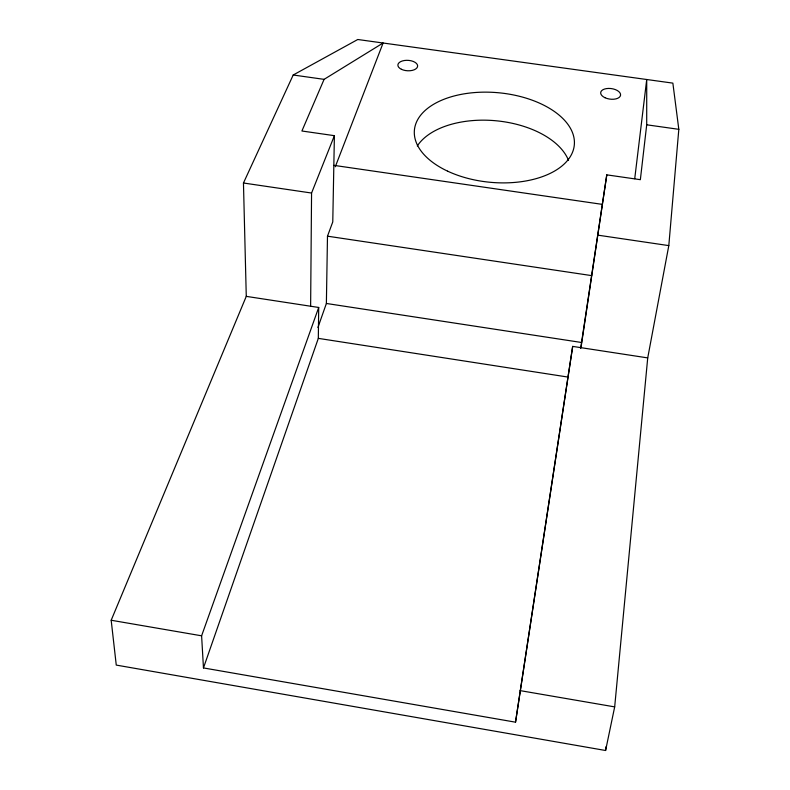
<?xml version="1.0" encoding="UTF-8"?>
<svg xmlns="http://www.w3.org/2000/svg" width="790" height="790" viewBox="0 0 790 790"><rect width="100%" height="100%" fill="white"/><g stroke="black" fill="none" stroke-linecap="round" stroke-linejoin="round"><path stroke-width="1.19" d="M580.66 348.469L606.789 174.857L640.354 179.686L646.704 124.8L646.724 79.504L634.726 178.708M310.628 306.234L311.566 193.036L334.397 135.673L301.908 131.002L324.088 79.356L383.101 43.006L335.286 166.759M647.721 357.9L572.681 346.395L515.524 722.188L203.465 667.935L318.321 338.367L318.706 307.468L246.273 296.369L111.183 620.249L116.258 665.091L605.594 750.5L614.679 706.892L647.721 357.9L668.804 245.611L678.817 129.323L672.863 83.128L357.771 39.5L293.199 75.001L243.458 183.004L246.273 296.369M317.926 327.504L326.379 303.469L327.485 236.18L332.768 221.921L334.397 135.673M605.594 750.5L605.95 746.817M580.986 347.669L606.789 174.857M515.524 722.188L572.681 346.395M203.465 667.935L201.608 635.812L318.706 307.468M293.199 75.001L324.088 79.356M646.704 124.8L678.817 129.323M333.913 165.357L602.237 204.363M243.458 183.004L311.566 193.036M598 235.173L668.804 245.611M327.485 236.18L591.641 275.611M326.379 303.469L581.539 342.485M318.321 338.367L568.168 377.097M111.183 620.249L201.608 635.812M520.126 690.618L614.679 706.892M417.318 145.962A79.217 45.474 5.3 0 1 496.16 120.781A79.217 45.474 5.3 0 1 568.533 160.419M447.644 171.173A80.303 44.961 5.3 0 0 574.024 147.078A80.303 44.961 5.3 0 0 461.38 94.336A80.303 44.961 5.3 0 0 447.644 171.173M605.012 97.733A10.023 5.313 7.6 0 0 620.565 95.215A10.023 5.313 7.6 0 0 606.325 88.618A10.023 5.313 7.6 0 0 605.012 97.733M401.389 69.283A9.885 5.214 3.3 0 0 417.476 66.893A9.885 5.214 3.3 0 0 404.411 60.504A9.885 5.214 3.3 0 0 401.389 69.283"/></g></svg>
